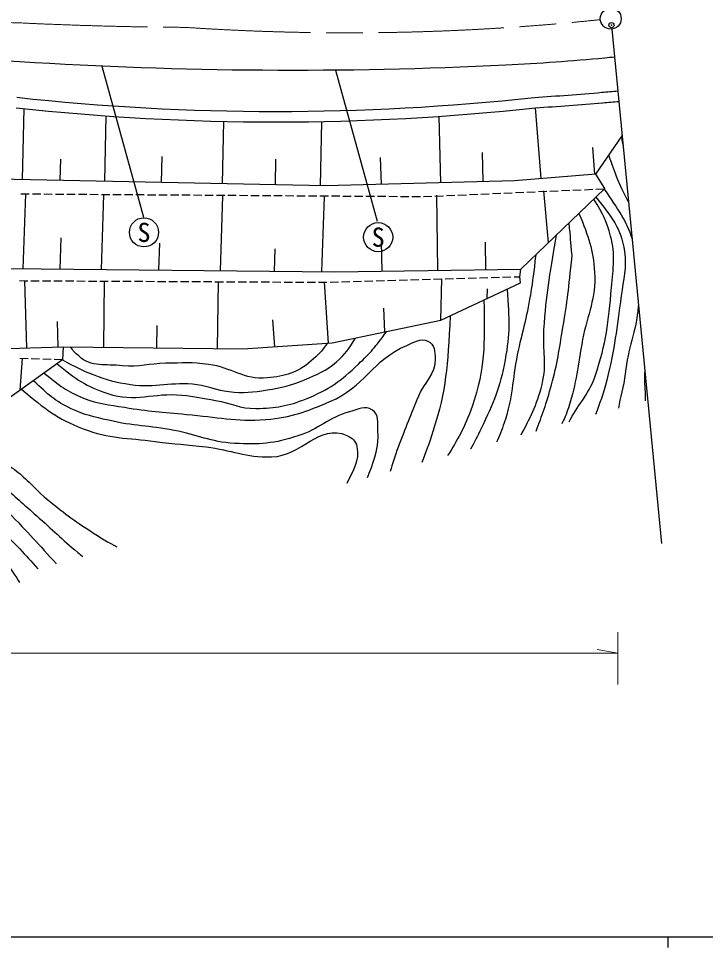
# Model space of a CAD drawing. Units: millimetres, scale not verified. Extents: x 40000 to 680000, y 20000 to 380000.
# Drawn here: x 205924 to 271598, y 204000 to 292810 of the extents above; entities that cross this region are included whole.
import ezdxf
from ezdxf.enums import TextEntityAlignment as Align

# ---------------------------------------------------------------- set-up
doc = ezdxf.new("R2010")
doc.units = ezdxf.units.MM
doc.header["$LTSCALE"] = 1000
doc.header["$PDMODE"] = 32
doc.header["$PDSIZE"] = 500
doc.linetypes.add('CHAIN', pattern=[18.5, 12, -1.5, 3.5, -1.5])
for name, color, linetype, lineweight in [('M-BGD', 7, 'Continuous', 25), ('M-BMK', 2, 'CHAIN', 13), ('M-BMK-SRVR', 3, 'Continuous', 25), ('M-STR-HTXT', 7, 'Continuous', 13), ('M-TTL-BAND', 7, 'Continuous', 25)]:
    doc.layers.add(name, color=color, linetype=linetype, lineweight=lineweight)
doc.layers.add('M-OTRS', color=6, linetype='Continuous')
doc.styles.add('ＭＳ ゴシック', font='')
doc.styles.get('ＭＳ ゴシック').set_extended_font_data('MS Gothic')

msp = doc.modelspace()

# ---------------------------------------------------------------- linework, layer by layer
at = {"layer": 'M-BGD'}
for p, q in [((262642, 291804), (267401, 242614)), ((192804, 289385), (206013, 288710)), ((213870, 288271), (217868, 273814)), ((236220, 287883), (240218, 273426)), ((206300, 277433), (206447, 284202)), ((255901, 277506), (255353, 284279)), ((214179, 277261), (214315, 283507)), ((246313, 277106), (246138, 283463)), ((225407, 277017), (225537, 282986)), ((234790, 276814), (234924, 282974)), ((261134, 277929), (263628, 281613)), ((250357, 277217), (250280, 280006)), ((261034, 277921), (260827, 280485)), ((209906, 277354), (209950, 279353)), ((219584, 277144), (219638, 279621)), ((230476, 276907), (230529, 279363)), ((240612, 276949), (240541, 279534)), ((235282, 276803), (193626, 277652)), ((253357, 277300), (235282, 276803)), ((261134, 277929), (253357, 277300)), ((261990, 276562), (261134, 277929)), ((253947, 268865), (261990, 276562)), ((255332, 276218), (254532, 276184)), ((256431, 276265), (255631, 276231)), ((256594, 271398), (256139, 276331)), ((257530, 276312), (256730, 276278)), ((258629, 276359), (257829, 276325)), ((259728, 276407), (258928, 276372)), ((260827, 276454), (260027, 276419)), ((261925, 276501), (261126, 276466)), ((206942, 276018), (206142, 276023)), ((206377, 268895), (206609, 276016)), ((208042, 276010), (207242, 276016)), ((209142, 276003), (208342, 276008)), ((210242, 275995), (209442, 276001)), ((211342, 275988), (210542, 275993)), ((212442, 275980), (211642, 275986)), ((213542, 275973), (212742, 275978)), ((214642, 275965), (213842, 275971)), ((213846, 268823), (214079, 275947)), ((215742, 275958), (214942, 275963)), ((216842, 275950), (216042, 275956)), ((217942, 275943), (217142, 275948)), ((219042, 275935), (218242, 275941)), ((220142, 275928), (219342, 275933)), ((221242, 275920), (220442, 275926)), ((222342, 275913), (221542, 275918)), ((223442, 275906), (222642, 275911)), ((224542, 275898), (223742, 275903)), ((225642, 275891), (224842, 275896)), ((225235, 268718), (225468, 275844)), ((226742, 275883), (225942, 275889)), ((227842, 275876), (227042, 275881)), ((228942, 275868), (228142, 275874)), ((230042, 275861), (229242, 275866)), ((231142, 275853), (230342, 275859)), ((232242, 275846), (231442, 275851)), ((233342, 275838), (232542, 275844)), ((234442, 275831), (233642, 275836)), ((235542, 275823), (234742, 275829)), ((234933, 268642), (235166, 275771)), ((236642, 275816), (235842, 275821)), ((237741, 275808), (236942, 275814)), ((238841, 275801), (238041, 275806)), ((239941, 275793), (239141, 275799)), ((241041, 275786), (240241, 275791)), ((242141, 275778), (241341, 275784)), ((243241, 275771), (242441, 275776)), ((244341, 275763), (243541, 275769)), ((244667, 275761), (244641, 275761)), ((245441, 275794), (244667, 275761)), ((246540, 275841), (245740, 275807)), ((246019, 268747), (245913, 275928)), ((247639, 275888), (246839, 275854)), ((248738, 275936), (247938, 275901)), ((249837, 275983), (249037, 275948)), ((250936, 276030), (250136, 275995)), ((252035, 276077), (251235, 276043)), ((253134, 276124), (252334, 276090)), ((254233, 276171), (253433, 276137)), ((209893, 268861), (209991, 271843)), ((219348, 268771), (219431, 271327)), ((240675, 268669), (240633, 271505)), ((250616, 268815), (250578, 271439)), ((230384, 268666), (230454, 270791)), ((204954, 268904), (236155, 268602)), ((236155, 268602), (253947, 268865)), ((253842, 268129), (253947, 268865)), ((206006, 267771), (206507, 267747)), ((206714, 261321), (206507, 267747)), ((206507, 267747), (206805, 267746)), ((207105, 267744), (207905, 267740)), ((208205, 267739), (209005, 267735)), ((209305, 267733), (210105, 267729)), ((210405, 267728), (211205, 267724)), ((211505, 267722), (212305, 267718)), ((212605, 267716), (213405, 267712)), ((213705, 267711), (214505, 267707)), ((214070, 261386), (214148, 267710)), ((214805, 267705), (215605, 267701)), ((215905, 267700), (216705, 267696)), ((217005, 267694), (217805, 267690)), ((218105, 267688), (218905, 267684)), ((219205, 267683), (220005, 267679)), ((220305, 267677), (221105, 267673)), ((221405, 267672), (222205, 267668)), ((222505, 267666), (223305, 267662)), ((223605, 267661), (224405, 267656)), ((224705, 267655), (225505, 267651)), ((224957, 261252), (225036, 267656)), ((225805, 267649), (226605, 267645)), ((226905, 267644), (227705, 267640)), ((228005, 267638), (228805, 267634)), ((229105, 267633), (229905, 267628)), ((230205, 267627), (231005, 267623)), ((231305, 267621), (232105, 267617)), ((232405, 267616), (233205, 267612)), ((233505, 267610), (234305, 267606)), ((234605, 267605), (235168, 267602)), ((235557, 261769), (235167, 267609)), ((235168, 267602), (235405, 267608)), ((235705, 267617), (236504, 267639)), ((236804, 267648), (237604, 267670)), ((237904, 267679), (238704, 267701)), ((239003, 267710), (239803, 267732)), ((240103, 267741), (240903, 267764)), ((241203, 267772), (242002, 267795)), ((242302, 267803), (243102, 267826)), ((243402, 267834), (244201, 267857)), ((244501, 267865), (245301, 267888)), ((245601, 267896), (246400, 267919)), ((246285, 263976), (246404, 267914)), ((246285, 263976), (253930, 267544)), ((246700, 267927), (247500, 267950)), ((247800, 267958), (248600, 267981)), ((248899, 267989), (249699, 268012)), ((249999, 268020), (250799, 268043)), ((251099, 268051), (251898, 268074)), ((252198, 268082), (252998, 268105)), ((253298, 268113), (253842, 268129)), ((253930, 267544), (253842, 268129)), ((250714, 266043), (250773, 266967)), ((240950, 262854), (240855, 265122)), ((209717, 261418), (209638, 263862)), ((230412, 261425), (230240, 263996)), ((235896, 261791), (246285, 263976)), ((219142, 261323), (219169, 263451)), ((203844, 261229), (210195, 261433)), ((210195, 261433), (210135, 260187)), ((210195, 261433), (227363, 261222)), ((227363, 261222), (235896, 261791)), ((206836, 260283), (206036, 260307)), ((206083, 257279), (206303, 260301)), ((207936, 260251), (207136, 260275)), ((209035, 260219), (208235, 260243)), ((210135, 260187), (204481, 256129)), ((210135, 260187), (209335, 260210))]:
    msp.add_line(p, q, dxfattribs=at)
for centre in [(217914, 272367), (240308, 271911)]:
    msp.add_circle(centre, 1392, dxfattribs=at)
for centre, radius, start, end in [((247677, 446476), 154395, 275.1374, 275.15517), ((232206, 703584), 415700, 266.38733, 272.80118), ((239359, 538656), 250621, 273.01059, 275.17726), ((245061, 454297), 166103, 275.8444, 276.16491), ((230530, 512325), 228394, 263.76928, 276.21218), ((238989, 544122), 259358, 273.59339, 275.02078), ((248833, 441222), 155994, 274.72652, 275.28946), ((230541, 512128), 229196, 263.77832, 276.21486), ((238989, 544122), 260358, 273.60346, 275.02078), ((261771, 284763), 1.3, 184.72699, 4.72699), ((248833, 441222), 156994, 274.72746, 275.29097)]:
    msp.add_arc(centre, radius, start, end, dxfattribs=at)
for points in [[(263564, 281518), (263623, 281159), (263676, 280859), (263727, 280593)], [(261925, 276501), (263255, 274529), (264031, 273490), (264582, 271757)], [(258844, 270112), (258708, 271701), (258708, 271701), (258572, 273291)], [(203793, 244384), (205737, 242420), (206510, 241654), (207761, 240196)]]:
    msp.add_open_spline(points, degree=3, dxfattribs=at)
for points, knots in [([(264240, 275291), (263898, 275916), (263550, 276559), (263221, 277402), (262865, 278312), (262739, 278628), (262368, 279752)], [0, 0, 0, 0, 1, 1, 1, 2, 2, 2, 2]), ([(258561, 254244), (259275, 255764), (260406, 256735), (261049, 258623), (262135, 261807), (262330, 263740), (262611, 267092), (262771, 269008), (263021, 270156), (262527, 272015), (262139, 273479), (261812, 274117), (260932, 275550)], [0, 0, 0, 0, 1, 1, 1, 2, 2, 2, 3, 3, 3, 4, 4, 4, 4]), ([(261135, 275744), (262620, 273801), (263545, 272819), (263856, 270550), (264083, 268898), (263760, 267946), (263541, 266292), (263123, 263132), (262920, 261346), (262180, 258245), (261859, 256899), (261453, 256019), (261099, 254946)], [0, 0, 0, 0, 1, 1, 1, 2, 2, 2, 3, 3, 3, 4, 4, 4, 4]), ([(259495, 274175), (260462, 271858), (260852, 270810), (260994, 268535), (261152, 265998), (260336, 264624), (259856, 262128), (259363, 259565), (259301, 258069), (258496, 255588), (258308, 255007), (258087, 254507), (257853, 254049)], [0, 0, 0, 0, 1, 1, 1, 2, 2, 2, 3, 3, 3, 4, 4, 4, 4]), ([(257325, 272098), (256629, 267843), (256362, 266615), (256131, 263063), (255999, 261022), (256437, 259816), (255948, 257830), (255447, 255791), (254737, 254493), (253943, 252968)], [0, 0, 0, 0, 1, 1, 1, 2, 2, 2, 3, 3, 3, 3]), ([(251645, 252332), (251906, 252890), (252155, 253497), (252396, 254197), (253235, 256632), (253132, 258147), (253645, 260671), (254101, 262912), (254529, 264133), (254893, 266391), (255136, 267894), (255209, 268414), (255400, 270256)], [0, 0, 0, 0, 1, 1, 1, 2, 2, 2, 3, 3, 3, 4, 4, 4, 4]), ([(255407, 253372), (255989, 254842), (256385, 255996), (256880, 257785), (257461, 259887), (257608, 261110), (257972, 263261), (258423, 265920), (258502, 266836), (258844, 270112)], [0, 0, 0, 0, 1, 1, 1, 2, 2, 2, 3, 3, 3, 3]), ([(252635, 266940), (252844, 263933), (252916, 262775), (252448, 260173), (251969, 257506), (251309, 256079), (250169, 253620), (249831, 252891), (249484, 252240), (249131, 251637)], [0, 0, 0, 0, 1, 1, 1, 2, 2, 2, 3, 3, 3, 3]), ([(250424, 265908), (250465, 261441), (250579, 259512), (249284, 255726), (248611, 253757), (247835, 252437), (246952, 251034)], [0, 0, 0, 0, 1, 1, 1, 2, 2, 2, 2]), ([(265192, 265448), (265189, 265404), (265185, 265360), (265181, 265315), (264965, 262749), (264183, 261404), (263932, 258841), (263811, 257600), (263394, 256561), (263285, 255551)], [0, 0, 0, 0, 1, 1, 1, 2, 2, 2, 3, 3, 3, 3]), ([(247195, 264401), (246916, 259401), (246867, 257486), (245532, 253317), (245175, 252203), (244836, 251241), (244480, 250351)], [0, 0, 0, 0, 1, 1, 1, 2, 2, 2, 2]), ([(209602, 259805), (211442, 258297), (212376, 257654), (214464, 256957), (217084, 256083), (218784, 257074), (221533, 256806), (222802, 256683), (223503, 256527), (224757, 256301), (226273, 256028), (227085, 255500), (228625, 255533), (230535, 255574), (231653, 255751), (233427, 256459), (235601, 257328), (236723, 258162), (238422, 259774), (239591, 260883), (240034, 261390), (241125, 262891)], [0, 0, 0, 0, 1, 1, 1, 2, 2, 2, 3, 3, 3, 4, 4, 4, 5, 5, 5, 6, 6, 6, 7, 7, 7, 7]), ([(208371, 258921), (209900, 257695), (210509, 257175), (212123, 256530), (213588, 255945), (214507, 255902), (216063, 255642), (218359, 255259), (219666, 255170), (221985, 254967), (224946, 254708), (226615, 254261), (229579, 254481), (232053, 254665), (233404, 255243), (235695, 256194), (238975, 257555), (239762, 260178), (243033, 261560), (243778, 261874), (244331, 262305), (245064, 261964), (245712, 261662), (245753, 260983), (245755, 260267), (245757, 258743), (244736, 258118), (244151, 256710), (243361, 254812), (242948, 253736), (242211, 251816), (241888, 250975), (241668, 250226), (241468, 249518)], [0, 0, 0, 0, 1, 1, 1, 2, 2, 2, 3, 3, 3, 4, 4, 4, 5, 5, 5, 6, 6, 6, 7, 7, 7, 8, 8, 8, 9, 9, 9, 10, 10, 10, 11, 11, 11, 11]), ([(210135, 260187), (211437, 259451), (211875, 259217), (213064, 258764), (214405, 258252), (215199, 258041), (216620, 257831), (219086, 257466), (220531, 258155), (223002, 257824), (224201, 257663), (224821, 257281), (226023, 257145), (227449, 256983), (228277, 257072), (229693, 257300), (231116, 257530), (231921, 257727), (233251, 258282), (234514, 258809), (235291, 259076), (236313, 259987), (237167, 260748), (237475, 261183), (238152, 262266)], [0, 0, 0, 0, 1, 1, 1, 2, 2, 2, 3, 3, 3, 4, 4, 4, 5, 5, 5, 6, 6, 6, 7, 7, 7, 8, 8, 8, 8]), ([(235417, 261759), (234882, 260955), (234573, 260650), (233901, 260074), (232566, 258931), (231453, 258617), (229704, 258455), (227461, 258247), (226316, 259445), (224083, 259747), (222502, 259960), (221596, 259874), (220001, 259854), (218385, 259835), (217476, 259429), (215871, 259615), (214203, 259808), (212924, 259426), (211676, 260549), (211335, 260856), (211141, 261011), (210891, 261425)], [0, 0, 0, 0, 1, 1, 1, 2, 2, 2, 3, 3, 3, 4, 4, 4, 5, 5, 5, 6, 6, 6, 7, 7, 7, 7]), ([(265881, 256269), (265881, 256540), (265884, 256825), (265860, 257132), (265804, 257842), (265796, 258445), (265815, 259015)], [0, 0, 0, 0, 1, 1, 1, 2, 2, 2, 2]), ([(239290, 248916), (239348, 249059), (239405, 249207), (239461, 249359), (240026, 250875), (240376, 251804), (240278, 253419), (240230, 254209), (240410, 254934), (239755, 255378), (239050, 255855), (238402, 255438), (237581, 255213), (235524, 254649), (234666, 253549), (232635, 252901), (230362, 252177), (228950, 252053), (226568, 252192), (224262, 252326), (223058, 253010), (220789, 253440), (218360, 253900), (216939, 253834), (214533, 254402), (213108, 254738), (212274, 254878), (210952, 255504), (209364, 256256), (208798, 256836), (207338, 258180)], [0, 0, 0, 0, 1, 1, 1, 2, 2, 2, 3, 3, 3, 4, 4, 4, 5, 5, 5, 6, 6, 6, 7, 7, 7, 8, 8, 8, 9, 9, 9, 10, 10, 10, 10]), ([(206201, 257364), (208544, 255421), (209550, 254588), (212096, 253592), (214646, 252596), (216287, 252757), (218997, 252367), (220881, 252096), (221957, 252106), (223845, 251860), (226296, 251541), (227629, 250853), (230101, 250898), (233030, 250952), (234655, 254170), (237316, 252944), (237820, 252712), (238171, 252438), (238270, 251892), (238526, 250482), (237929, 249631), (237324, 248372)], [0, 0, 0, 0, 1, 1, 1, 2, 2, 2, 3, 3, 3, 4, 4, 4, 5, 5, 5, 6, 6, 6, 7, 7, 7, 7]), ([(198075, 255942), (198017, 255197), (198106, 254739), (198392, 254044), (198986, 252594), (200443, 252714), (201784, 251904), (202944, 251202), (203690, 250967), (204810, 250203), (206181, 249268), (206630, 248779), (208006, 247404)], [0, 0, 0, 0, 1, 1, 1, 2, 2, 2, 3, 3, 3, 4, 4, 4, 4]), ([(204417, 248140), (205995, 246740), (206390, 246389), (207654, 245267), (209189, 243903), (209998, 243080), (211583, 241774), (211747, 241638), (211906, 241508), (212058, 241385)], [0, 0, 0, 0, 1, 1, 1, 2, 2, 2, 3, 3, 3, 3]), ([(208006, 247404), (210103, 245643), (210792, 245111), (212724, 243850), (213757, 243175), (214538, 242711), (215333, 242290)], [0, 0, 0, 0, 1, 1, 1, 2, 2, 2, 2]), ([(204439, 246174), (206822, 243650), (207447, 243001), (209323, 240919), (209394, 240840), (209462, 240762), (209529, 240685)], [0, 0, 0, 0, 1, 1, 1, 2, 2, 2, 2]), ([(206047, 238877), (205022, 240532), (204418, 241275), (202966, 242372), (200902, 243930), (199152, 243714), (196638, 244320), (194091, 244934), (193149, 245058), (190031, 245475)], [0, 0, 0, 0, 1, 1, 1, 2, 2, 2, 3, 3, 3, 3])]:
    msp.add_open_spline(points, degree=3, knots=knots, dxfattribs=at)
at = {"layer": 'M-BMK'}
for centre, radius, start, end in [((118057, -2455174), 2748978, 88.16149, 88.4594), ((224219, 670289), 378327, 267.27781, 269.64247), ((237417, 523127), 231680, 266.14943, 275.96734)]:
    msp.add_arc(centre, radius, start, end, dxfattribs=at)
at = {"layer": 'M-BMK-SRVR'}
msp.add_circle((262546, 292799), 1000, dxfattribs=at)
at = {"layer": 'M-OTRS'}
msp.add_point((262611, 292187), dxfattribs=at)
at = {"layer": 'M-STR-HTXT'}
for p, q in [((263214, 234134), (263214, 229134)), ((64753, 232134), (263214, 232134)), ((263214, 232134), (261244, 232481))]:
    msp.add_line(p, q, dxfattribs=at)
at = {"layer": 'M-TTL-BAND'}
for p, q in [((40000, 205000), (579000, 205000)), ((268000, 205000), (268000, 204000))]:
    msp.add_line(p, q, dxfattribs=at)

# ---------------------------------------------------------------- texts
at = {"layer": 'M-BGD', "style": 'ＭＳ ゴシック'}
for p in [(217914, 272367), (240308, 271911)]:
    msp.add_text('S', height=1833, dxfattribs=at).set_placement(p, align=Align.MIDDLE_CENTER)

doc.saveas('drawing.dxf')
